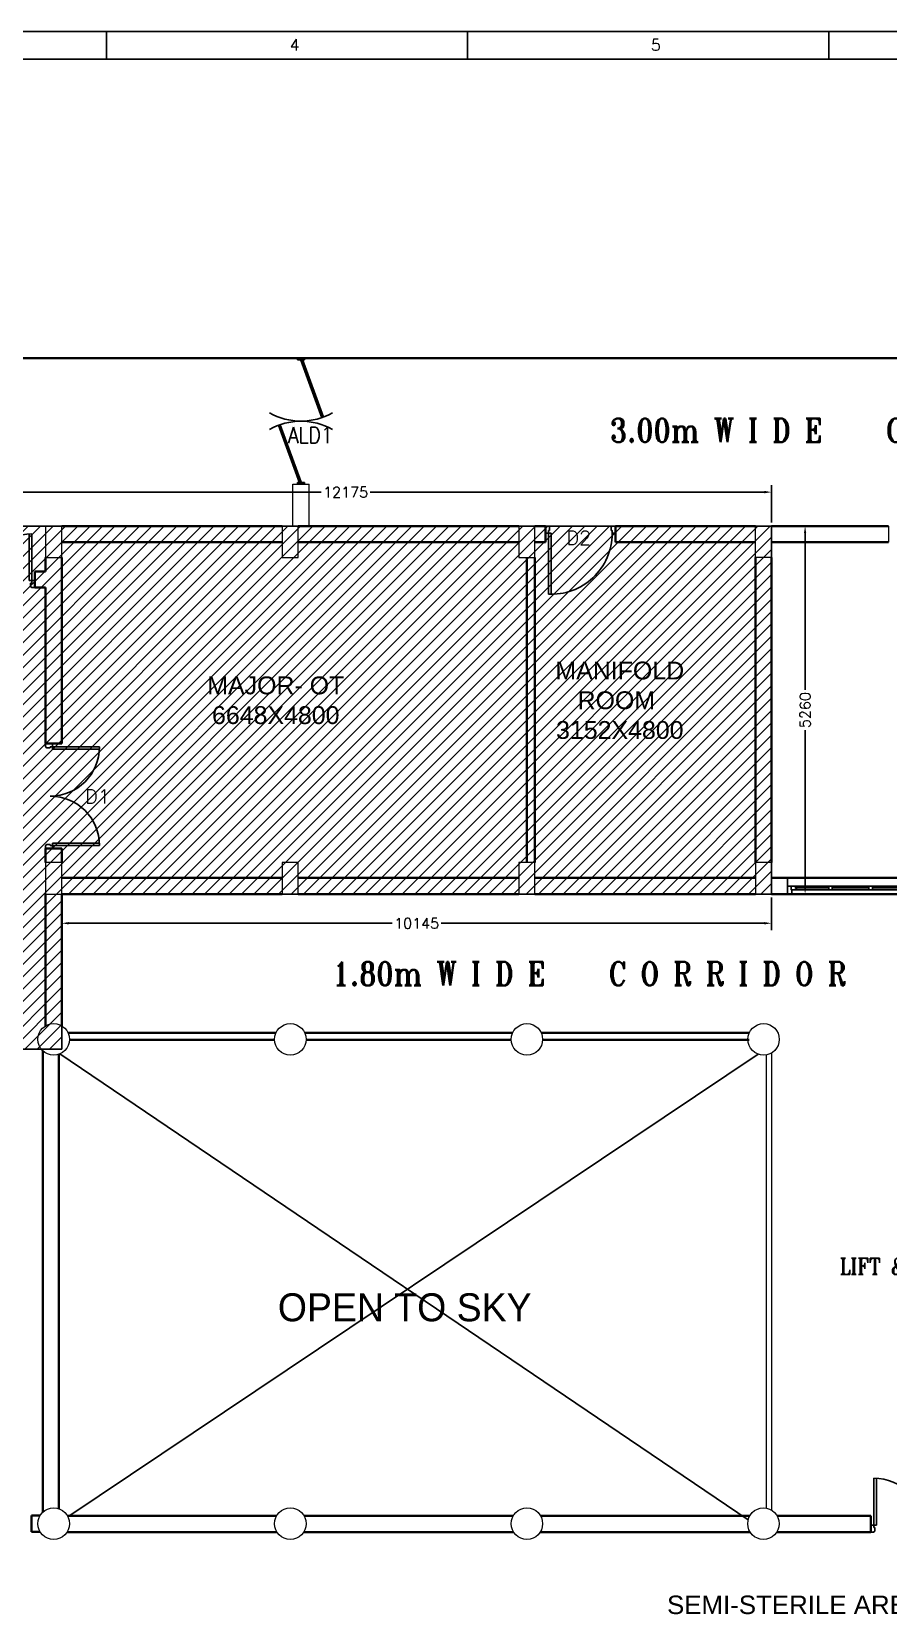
# Model space of a CAD drawing. Extents: x 2733443 to 3206532, y -1516114 to -1264405.
# Drawn here: x 2865074 to 2877319, y -1369306 to -1346682 of the extents above; entities that cross this region are included whole.
import ezdxf
from ezdxf.enums import TextEntityAlignment as Align

# ---------------------------------------------------------------- set-up
doc = ezdxf.new("R2010")
doc.units = 0
doc.header["$MEASUREMENT"] = 0
doc.linetypes.add('1', pattern=[0, 0, 0])
doc.layers.get('0').update_dxf_attribs({"color": 250, "linetype": '1'})
for name, color, linetype in [('ALD1', 7, 'Continuous'), ('DADO', 10, '1'), ('DOOR', 40, 'Continuous'), ('Plan', 44, 'Continuous'), ('Railing', 34, '1'), ('stairscas', 7, 'Continuous'), ('TEXT', 5, '1'), ('TITLE', 7, 'Continuous')]:
    doc.layers.add(name, color=color, linetype=linetype)
for name, color, linetype, lineweight in [('Column', 162, 'Continuous', 13), ('WALL', 7, '1', 35), ('windows', 4, 'Continuous', 0)]:
    doc.layers.add(name, color=color, linetype=linetype, lineweight=lineweight)
doc.styles.add('ARIAL', font='arial.ttf')
doc.styles.add('MSK', font='g13f12w.shx')
doc.styles.add('ROMANS', font='romans.shx')
doc.styles.add('RT', font='romant.shx')
doc.dimstyles.new('Measurements', dxfattribs={"dimscale": 0, "dimtxt": 150, "dimasz": 100, "dimexe": 100, "dimexo": 50, "dimgap": 25, "dimtad": 0, "dimdec": 0, "dimzin": 0, "dimdsep": 46, "dimtxsty": 'ROMANS', "dimcen": 10, "dimdle": 100, "dimclrd": 256, "dimclre": 256, "dimclrt": 5, "dimadec": 0, "dimazin": 0, "dimtfac": 1, "dimtdec": 0, "dimtofl": 0, "dimtmove": 1, "dimatfit": 3, "dimfxl": 1, "dimfrac": 2, "dimtolj": 1, "dimtzin": 0, "dimarcsym": 0})

# ---------------------------------------------------------------- blocks, each defined once
blk = doc.blocks.new('Z$W@#5624')
at = {"layer": 'DOOR'}
for p, q in [((19, 470), (840, 769)), ((28, 446), (849, 745)), ((188, 518), (680, 697)), ((676, 709), (685, 685)), ((0, 400), (0, 499)), ((0, 499), (25, 499)), ((19, 470), (28, 446)), ((25, 400), (25, 499)), ((183, 529), (192, 506)), ((1770, 453), (949, 154)), ((1779, 429), (1770, 453)), ((1798, 499), (1773, 499)), ((1773, 400), (1773, 499)), ((1798, 400), (1798, 499)), ((0, 400), (25, 400)), ((1779, 429), (957, 130)), ((1610, 381), (1117, 202)), ((1614, 369), (1606, 393)), ((1798, 400), (1773, 400)), ((1113, 214), (1122, 190))]:
    blk.add_line(p, q, dxfattribs=at)
at = {"layer": 'DOOR', "color": 145}
for centre, start_param, end_param in [((0, 449), 2.617994, 3.665191), ((1798, 449), -0.523599, 0.523599)]:
    blk.add_ellipse(centre, major_axis=(-899, 0), ratio=1, start_param=start_param, end_param=end_param, dxfattribs=at)
blk = doc.blocks.new('A$C1BA14061')
at = {"layer": 'TITLE', "color": 7}
for p, q in [((0, 0), (203982, 0)), ((50931, -1290), (50931, 0)), ((67937, -1290), (67937, 0)), ((84942, -1290), (84942, 0))]:
    blk.add_line(p, q, dxfattribs=at)
at = {"layer": 'TITLE'}
blk.add_line((1204, -1290), (202692, -1290), dxfattribs=at)
at = {"layer": 'TITLE', "color": 7, "style": 'ROMANS', "width": 1}
for s, p in [('4', (59796, -626)), ('5', (76802, -626))]:
    blk.add_text(s, height=535, dxfattribs=at).set_placement(p, align=Align.MIDDLE)
blk = doc.blocks.new('ddoor')
at = {"layer": 'DOOR', "lineweight": 25}
for p, q in [((50, 0), (-50, 0)), ((-50, 0), (-50, -45)), ((50, -45), (50, 0)), ((-50, -45), (-47, -45)), ((-35, -60), (-35, -57)), ((-35, -60), (15, -60)), ((15, -60), (15, -45)), ((15, -45), (50, -45)), ((50, -45), (720, -45)), ((50, -45), (50, -80)), ((50, -80), (720, -80)), ((-50, -1500), (-50, -1455)), ((-50, -1455), (-47, -1455)), ((50, -1500), (-50, -1500)), ((50, -1500), (-50, -1500)), ((-35, -1440), (-35, -1442)), ((-35, -1440), (15, -1440)), ((15, -1440), (15, -1455)), ((15, -1455), (50, -1455)), ((50, -1420), (720, -1420)), ((50, -1455), (50, -1420)), ((50, -1455), (720, -1455)), ((50, -1455), (50, -1500))]:
    blk.add_line(p, q, dxfattribs=at)
for centre, start, end in [((-35, -45), 180, 270), ((-35, -1455), 90, 180)]:
    blk.add_arc(centre, 12.5, start, end, dxfattribs=at)
at = {"layer": 'DOOR', "color": 146, "lineweight": 25, "true_color": 0x105689}
for centre, start, end in [((15, -45), 270, 0), ((15, -1455), 0, 90)]:
    blk.add_arc(centre, 705, start, end, dxfattribs=at)
blk = doc.blocks.new('6w')
at = {"layer": 'Plan'}
for p, q in [((-36, 9.2), (-36, 0)), ((36, 9.2), (36, 0))]:
    blk.add_line(p, q, dxfattribs=at)
at = {"layer": 'Plan', "color": 143}
for p, q in [((-36, 9.2), (36, 9.2)), ((-33.5, 2.5), (-12.5, 2.5)), ((-33.5, 0), (33.5, 0)), ((-31, 4), (-31.5, 4)), ((-31.5, 3.25), (-31.5, 4)), ((-31.5, 3.61), (-12.5, 3.61)), ((-31.5, 3.25), (-31, 3.25)), ((-31, 4.5), (-31, 4)), ((-31, 2.5), (-31, 3.25)), ((-10.5, 3.61), (10.5, 3.61)), ((-10.5, 2.5), (10.5, 2.5)), ((34, 4.5), (12.5, 4.5)), ((12.5, 3.61), (31.5, 3.61)), ((12.5, 2.5), (33.5, 2.5)), ((31, 4.5), (31, 4)), ((31, 4), (31.5, 4)), ((31.5, 3.25), (31, 3.25)), ((31, 2.5), (31, 3.25)), ((31.5, 4), (31.5, 3.25))]:
    blk.add_line(p, q, dxfattribs=at)
at = {"layer": 'Plan', "color": 40}
for p, q in [((-12.5, 2.5), (-12.5, 4.5)), ((-12.5, 4.5), (-10.5, 4.5)), ((-10.5, 2.5), (-12.5, 2.5)), ((-10.5, 2.5), (-10.5, 4.5)), ((10.5, 4.5), (12.5, 4.5)), ((10.5, 2.5), (10.5, 4.5)), ((12.5, 2.5), (10.5, 2.5)), ((12.5, 2.5), (12.5, 4.5))]:
    blk.add_line(p, q, dxfattribs=at)
for points in [[(-34, 4.5), (-36, 4.5), (-36, 0), (-33.5, 0), (-33.5, 2.5), (-34, 2.5), (-34, 4.5)], [(34, 4.5), (36, 4.5), (36, 0), (33.5, 0), (33.5, 2.5), (34, 2.5), (34, 4.5)]]:
    blk.add_lwpolyline(points, close=True, dxfattribs=at)
at = {"layer": 'Plan', "color": 143}
for points in [[(-12.5, 4.5), (-34, 4.5)], [(10.5, 4.5), (-10.5, 4.5)]]:
    blk.add_lwpolyline(points, dxfattribs=at)
blk = doc.blocks.new('A$C19B8274B')
at = {"layer": 'DOOR'}
for p, q in [((-45, 925), (-80, 925)), ((-80, 50), (-80, 925)), ((-45, 50), (-45, 925)), ((-45, 50), (-80, 50)), ((-955, -50), (-955, -47.5)), ((-940, -35), (-942.5, -35)), ((-60, -35), (-57.5, -35)), ((-45, -50), (-45, -47.5))]:
    blk.add_line(p, q, dxfattribs=at)
for points in [[(-940, 15), (-955, 15), (-955, 50), (-1000, 50), (-1000, -50), (-955, -50)], [(-940, -35), (-940, 15)], [(-60, 15), (-45, 15), (-45, 50), (0, 50), (0, -50), (-45, -50)], [(-60, -35), (-60, 15)]]:
    blk.add_lwpolyline(points, dxfattribs=at)
at = {"layer": 'DOOR', "color": 145}
blk.add_arc((-80, 50), 875, 90, 182.29244, dxfattribs=at)
at = {"layer": 'DOOR'}
for centre, start, end in [((-955, -35), 270, 0), ((-45, -35), 180, 270)]:
    blk.add_arc(centre, 12.5, start, end, dxfattribs=at)
blk = doc.blocks.new('*D171')
at = {"layer": 'DADO', "lineweight": -2, "transparency": 16777216}
for p, q in [((2863474, -1353694), (2863474, -1353164)), ((2863574, -1353264), (2869212, -1353264)), ((2875549, -1353264), (2869912, -1353264)), ((2875649, -1353700), (2875649, -1353164))]:
    blk.add_line(p, q, dxfattribs=at)
at = {"layer": 'DADO', "transparency": 16777216}
for points in [[(2863574, -1353247), (2863574, -1353281), (2863474, -1353264)], [(2875549, -1353247), (2875549, -1353281), (2875649, -1353264)]]:
    blk.add_solid(points, dxfattribs=at)
at = {"layer": 'Defpoints', "color": 0, "transparency": 16777216}
for p in [(2875649, -1353264), (2863474, -1353744), (2875649, -1353750)]:
    blk.add_point(p, dxfattribs=at)
at = {"layer": 'DADO', "color": 5, "transparency": 16777216, "insert": (2869562, -1353264), "char_height": 150, "attachment_point": 5, "style": 'ROMANS'}
blk.add_mtext('\\A1;12175', dxfattribs=at)
blk = doc.blocks.new('*D172')
at = {"layer": 'DADO', "lineweight": -2, "transparency": 16777216}
for p, q in [((2875699, -1353750), (2876230, -1353750)), ((2876130, -1353850), (2876130, -1356090)), ((2876130, -1358910), (2876130, -1356669)), ((2875699, -1359010), (2876230, -1359010))]:
    blk.add_line(p, q, dxfattribs=at)
at = {"layer": 'DADO', "transparency": 16777216}
for points in [[(2876113, -1353850), (2876146, -1353850), (2876130, -1353750)], [(2876113, -1358910), (2876146, -1358910), (2876130, -1359010)]]:
    blk.add_solid(points, dxfattribs=at)
at = {"layer": 'Defpoints', "color": 0, "transparency": 16777216}
for p in [(2875649, -1353750), (2875649, -1359010), (2876130, -1359010)]:
    blk.add_point(p, dxfattribs=at)
at = {"layer": 'DADO', "color": 5, "transparency": 16777216, "insert": (2876130, -1356380), "char_height": 150, "attachment_point": 5, "rotation": 90, "style": 'ROMANS'}
blk.add_mtext('\\A1;5260', dxfattribs=at)
blk = doc.blocks.new('*D173')
at = {"layer": 'DADO', "lineweight": -2, "transparency": 16777216}
for p, q in [((2865504, -1359060), (2865504, -1359527)), ((2875649, -1359060), (2875649, -1359527)), ((2865604, -1359427), (2870227, -1359427)), ((2875549, -1359427), (2870927, -1359427))]:
    blk.add_line(p, q, dxfattribs=at)
at = {"layer": 'DADO', "transparency": 16777216}
for points in [[(2865604, -1359410), (2865604, -1359444), (2865504, -1359427)], [(2875549, -1359410), (2875549, -1359444), (2875649, -1359427)]]:
    blk.add_solid(points, dxfattribs=at)
at = {"layer": 'Defpoints', "color": 0, "transparency": 16777216}
for p in [(2865504, -1359010), (2875649, -1359010), (2865504, -1359427)]:
    blk.add_point(p, dxfattribs=at)
at = {"layer": 'DADO', "color": 5, "transparency": 16777216, "insert": (2870577, -1359427), "char_height": 150, "attachment_point": 5, "style": 'ROMANS'}
blk.add_mtext('\\A1;10145', dxfattribs=at)

msp = doc.modelspace()

# ---------------------------------------------------------------- hatches: boundary and pattern name
at = {"layer": 'DADO', "transparency": 33554559}
h = msp.add_hatch(dxfattribs=at)
h.set_pattern_fill('ANSI31', scale=1000)
h.paths.add_polyline_path([(2884357.8086, -1353749.7761), (2893024.4852, -1353749.7761), (2893024.4852, -1359009.7761), (2884357.8086, -1359009.7761)])
h.paths.add_polyline_path([(2863474.4852, -1353749.7761), (2875649.4852, -1353749.7761), (2875649.4852, -1359009.7761), (2865504.4852, -1359009.7761), (2865504.4852, -1361224.7761), (2863474.4852, -1361224.7761)])

# ---------------------------------------------------------------- linework, layer by layer
at = {"layer": 'Column'}
for points in [[(2865274.4852, -1354199.7761), (2865504.4852, -1354199.7761), (2865504.4852, -1353749.7761), (2865274.4852, -1353749.7761)], [(2868656.1519, -1354199.7761), (2868886.1519, -1354199.7761), (2868886.1519, -1353749.7761), (2868656.1519, -1353749.7761)], [(2872037.8185, -1354199.7761), (2872267.8185, -1354199.7761), (2872267.8185, -1353749.7761), (2872037.8185, -1353749.7761)], [(2875649.4852, -1354199.7761), (2875419.4852, -1354199.7761), (2875419.4852, -1353749.7761), (2875649.4852, -1353749.7761)], [(2865274.4852, -1359009.7761), (2865504.4852, -1359009.7761), (2865504.4852, -1358559.7761), (2865274.4852, -1358559.7761)], [(2868656.1519, -1359009.7761), (2868886.1519, -1359009.7761), (2868886.1519, -1358559.7761), (2868656.1519, -1358559.7761)], [(2872037.8185, -1359009.7761), (2872267.8185, -1359009.7761), (2872267.8185, -1358559.7761), (2872037.8185, -1358559.7761)], [(2875419.4852, -1359009.7761), (2875649.4852, -1359009.7761), (2875649.4852, -1358559.7761), (2875419.4852, -1358559.7761)]]:
    msp.add_lwpolyline(points, close=True, dxfattribs=at)
at = {"layer": 'Column', "color": 3}
for centre in [(2865389.4852, -1361087.2761), (2868771.1519, -1361087.2761), (2872152.8185, -1361087.2761), (2875535.9862, -1361087.2761), (2865389.4852, -1368009.7761), (2868771.1519, -1368009.7761), (2872152.8185, -1368009.7761), (2875534.4852, -1368009.7761)]:
    msp.add_circle(centre, 225, dxfattribs=at)
at = {"layer": 'DADO', "color": 240, "true_color": 0xed1f24}
msp.add_lwpolyline([(2863474.4852, -1353749.7761), (2875649.4852, -1353749.7761), (2875649.4852, -1359009.7761), (2865504.4852, -1359009.7761), (2865504.4852, -1361224.7761), (2863474.4852, -1361224.7761), (2863474.4852, -1353749.7761)], dxfattribs=at)
at = {"layer": 'Railing', "color": 251, "lineweight": 5}
for p, q in [((2875574.4852, -1361308.9579), (2875574.4852, -1367788.3602)), ((2875649.4852, -1361281.5516), (2875649.4852, -1367816.3853))]:
    msp.add_line(p, q, dxfattribs=at)
at = {"layer": 'stairscas', "color": 251, "ltscale": 500}
for p, q in [((2865478.0956, -1361294.093), (2875316.2585, -1367954.9847)), ((2865591.0417, -1367909.7761), (2875456.5009, -1361297.7686))]:
    msp.add_line(p, q, dxfattribs=at)
at = {"layer": 'WALL', "color": 251}
msp.add_line((2899724.4011, -1351349.7761), (2853566.9852, -1351349.7761), dxfattribs=at)
at = {"layer": 'WALL', "color": 251, "lineweight": 5}
for p, q in [((2868809.233, -1353149.7761), (2869039.233, -1353149.7761)), ((2868809.233, -1353749.7761), (2868809.233, -1353149.7761)), ((2869039.233, -1353749.7761), (2869039.233, -1353149.7761)), ((2872037.8185, -1353749.7761), (2871438.5257, -1353749.7761)), ((2877319.4651, -1353749.7761), (2877319.4651, -1353979.7761)), ((2872037.8185, -1353979.7761), (2871438.5257, -1353979.7761))]:
    msp.add_line(p, q, dxfattribs=at)
at = {"layer": 'WALL'}
for p, q in [((2865504.4852, -1353749.7761), (2868656.1519, -1353749.7761)), ((2868886.1519, -1353749.7761), (2872037.8185, -1353749.7761)), ((2872267.8185, -1353749.7761), (2872417.8185, -1353749.7761)), ((2872417.8185, -1353749.7761), (2872417.8185, -1353979.7761)), ((2873417.8185, -1353749.7761), (2875419.4852, -1353749.7761)), ((2873417.8185, -1353749.7761), (2873417.8185, -1353979.7761)), ((2875649.4852, -1353749.7761), (2877319.4651, -1353749.7761)), ((2865504.4852, -1353979.7761), (2868656.1519, -1353979.7761)), ((2868886.1519, -1353979.7761), (2872037.8185, -1353979.7761)), ((2872267.8185, -1353979.7761), (2872417.8185, -1353979.7761)), ((2873417.8185, -1353979.7761), (2875419.4852, -1353979.7761)), ((2875649.4852, -1353979.7761), (2877319.4651, -1353979.7761)), ((2865274.4852, -1354399.7761), (2865274.4852, -1354199.7761)), ((2865504.4852, -1356859.7761), (2865504.4852, -1354199.7761)), ((2872152.8185, -1354199.7761), (2872152.8185, -1358559.7761)), ((2872267.8185, -1354199.7761), (2872267.8185, -1358559.7761)), ((2875419.4852, -1354199.7761), (2875419.4852, -1358559.7761)), ((2875649.4852, -1354199.7761), (2875649.4852, -1358559.7761)), ((2865274.4852, -1354399.7761), (2865119.8733, -1354399.7761)), ((2865119.8733, -1354629.7761), (2865119.8733, -1354399.7761)), ((2865274.4852, -1354629.7761), (2865119.8733, -1354629.7761)), ((2865274.4852, -1356859.7761), (2865274.4852, -1354629.7761)), ((2865274.4852, -1356859.7761), (2865504.4852, -1356859.7761)), ((2865274.4852, -1358559.7761), (2865274.4852, -1358359.7761)), ((2865274.4852, -1358359.7761), (2865504.4852, -1358359.7761)), ((2865504.4852, -1358559.7761), (2865504.4852, -1358359.7761)), ((2865504.4852, -1358779.7761), (2868656.1519, -1358779.7761)), ((2868886.1519, -1358779.7761), (2872037.8185, -1358779.7761)), ((2872417.8185, -1358779.7761), (2872267.8185, -1358779.7761)), ((2872417.8185, -1358779.7761), (2875419.4852, -1358779.7761)), ((2875649.4852, -1358779.7761), (2875799.4852, -1358779.7761)), ((2875799.4852, -1358779.7761), (2878034.4852, -1358779.7761)), ((2865274.4852, -1359009.7761), (2865274.4852, -1360893.8853)), ((2865504.4852, -1359009.7761), (2868656.1519, -1359009.7761)), ((2865504.4852, -1360893.8853), (2865504.4852, -1359009.7761)), ((2868886.1519, -1359009.7761), (2872037.8185, -1359009.7761)), ((2872267.8185, -1359009.7761), (2872417.8185, -1359009.7761)), ((2872417.8185, -1359009.7761), (2875419.4852, -1359009.7761)), ((2875649.4852, -1359009.7761), (2875799.4852, -1359009.7761)), ((2875799.4852, -1359009.7761), (2880049.4852, -1359009.7761)), ((2868566.0452, -1360994.7761), (2865594.5919, -1360994.7761)), ((2871947.7119, -1360994.7761), (2868976.2586, -1360994.7761)), ((2875330.8795, -1360994.7761), (2872357.9252, -1360994.7761)), ((2865234.4852, -1367846.6811), (2865234.4852, -1361250.3712)), ((2868546.2769, -1361094.7761), (2865614.3602, -1361094.7761)), ((2871927.9436, -1361094.7761), (2868996.0268, -1361094.7761)), ((2875330.8795, -1361094.7761), (2872377.6935, -1361094.7761)), ((2865464.4852, -1367797.6441), (2865464.4852, -1361299.4082)), ((2865074.4852, -1367894.7761), (2865196.0944, -1367894.7761)), ((2865074.4852, -1367894.7761), (2865074.4852, -1368124.7761)), ((2865585.7631, -1367899.7761), (2868574.874, -1367899.7761)), ((2868967.4297, -1367899.7761), (2871956.5407, -1367899.7761)), ((2872349.0964, -1367899.7761), (2875338.2073, -1367899.7761)), ((2875730.7631, -1367899.7761), (2877067.8555, -1367899.7761)), ((2877067.8555, -1368129.7761), (2877067.8555, -1367899.7761)), ((2865074.4852, -1368124.7761), (2865196.8194, -1368125.9866)), ((2865579.8139, -1368129.7761), (2868580.8232, -1368129.7761)), ((2868961.4805, -1368129.7761), (2871962.4899, -1368129.7761)), ((2872343.1472, -1368129.7761), (2875344.1565, -1368129.7761)), ((2875724.8139, -1368129.7761), (2877067.8555, -1368129.7761))]:
    msp.add_line(p, q, dxfattribs=at)

# ---------------------------------------------------------------- block references
at = {"layer": 'DOOR', "color": 251, "linetype": 'Continuous', "lineweight": 5, "xscale": 1.001247151754797, "yscale": 1.001247151754797, "zscale": 1.001247151754797, "rotation": 270}
msp.add_blockref('Z$W@#5624', (2868474.233, -1351349.7761), dxfattribs=at)
at = {"layer": 'DOOR', "linetype": 'Continuous', "rotation": 180}
msp.add_blockref('A$C19B8274B', (2872417.8185, -1353799.7761), dxfattribs=at)
at = {"layer": 'TITLE', "xscale": 0.3035552556082519, "yscale": 0.3035553943041123, "zscale": 0.3035553665695551}
msp.add_blockref('A$C1BA14061', (2850682.8944, -1346681.9547), dxfattribs=at)
at = {"layer": 'WALL', "xscale": -1, "rotation": 270}
for p in [(2865119.8733, -1354579.7761), (2878567.8555, -1368079.7761)]:
    msp.add_blockref('ddoor', p, dxfattribs=at)
at = {"layer": 'WALL'}
msp.add_blockref('ddoor', (2865324.4852, -1356859.7761), dxfattribs=at)
at = {"layer": 'windows', "color": 251, "lineweight": 5, "xscale": -25, "yscale": 25, "zscale": 24.99999999999242}
msp.add_blockref('6w', (2876779.4852, -1359009.7761), dxfattribs=at)

# ---------------------------------------------------------------- texts
at = {"style": 'ROMANS'}
for s, p in [('D2', (2872719.6823, -1354018.9676)), ('D1', (2865839.3436, -1357715.9756))]:
    msp.add_text(s, height=200, dxfattribs=at).set_placement(p)
at = {"layer": 'ALD1', "color": 251, "lineweight": 5, "style": 'ROMANS', "width": 0.85}
msp.add_text('ALD1', height=230, dxfattribs=at).set_placement((2869057.9163, -1352563.5672), align=Align.CENTER)
at = {"layer": 'stairscas', "color": 251, "ltscale": 500, "style": 'RT', "width": 0.85}
msp.add_text('LIFT & STAIRCASE', height=230, dxfattribs=at).set_placement((2877898.7257, -1364445.8155), align=Align.CENTER)
at = {"layer": 'stairscas', "color": 251, "ltscale": 500, "insert": (2870406.5716, -1365122.4977), "char_height": 400, "width": 8187.231718, "attachment_point": 8, "style": 'MSK'}
msp.add_mtext('OPEN TO SKY', dxfattribs=at)
at = {"layer": 'TEXT', "linetype": 'Continuous', "lineweight": 5, "style": 'RT', "width": 0.85}
msp.add_text('3.00m W I D E   C O R R I D O R', height=336.6, dxfattribs=at).set_placement((2877009.164, -1352549.2088), align=Align.CENTER)
msp.add_text('3.00m W I D E   C O R R I D O R', height=336.6, dxfattribs=at).set_placement((2877009.164, -1352549.2088), align=Align.CENTER)
at = {"layer": 'TEXT', "linetype": 'Continuous', "style": 'RT', "width": 0.85}
msp.add_text('1.80m W I D E   C O R R I D O R', height=336.6, dxfattribs=at).set_placement((2873047.0886, -1360316.6), align=Align.CENTER)
at = {"layer": 'TEXT', "char_height": 255, "width": 2454.157572, "attachment_point": 5, "style": 'ARIAL'}
for s, insert in [('MANIFOLD ROOM  3152X4800', (2873480.9732, -1356241.0999)), ('MAJOR- OT\\P6648X4800', (2868563.6299, -1356241.0999))]:
    msp.add_mtext(s, dxfattribs=dict(at, insert=insert))
at = {"layer": 'WALL', "color": 7, "linetype": 'Continuous', "insert": (2875942.2106, -1369171.655), "char_height": 264.49632, "width": 5098.697886, "attachment_point": 5, "style": 'ARIAL'}
msp.add_mtext('\\pxt17; SEMI-STERILE AREA', dxfattribs=at)

# ---------------------------------------------------------------- dimensions: what is measured, and where the dimension line sits
at = {"layer": 'DADO', "color": 240, "true_color": 0xed1f24}
for base, p1, p2, picture, middle in [((2875649.4852, -1353263.9269), (2863474.4852, -1353744.1368), (2875649.4852, -1353749.7761), '*D171', (2869561.9852, -1353263.9269)), ((2865504.4852, -1359426.9485), (2875649.4852, -1359009.7761), (2865504.4852, -1359009.7761), '*D173', (2870576.9852, -1359426.9485))]:
    dim = msp.add_linear_dim(base=base, p1=p1, p2=p2, dimstyle='Measurements', override={"dimscale": 1}, dxfattribs=at)
    dim.commit()
    dim.dimension.update_dxf_attribs({"geometry": picture, "text_midpoint": middle})
dim = msp.add_linear_dim(base=(2876129.6123, -1359009.7761), p1=(2875649.4852, -1353749.7761), p2=(2875649.4852, -1359009.7761), angle=90, dimstyle='Measurements', override={"dimscale": 1}, dxfattribs=at)
dim.commit()
dim.dimension.update_dxf_attribs({"geometry": '*D172', "text_midpoint": (2876129.6123, -1356379.7761)})

doc.saveas('drawing.dxf')
